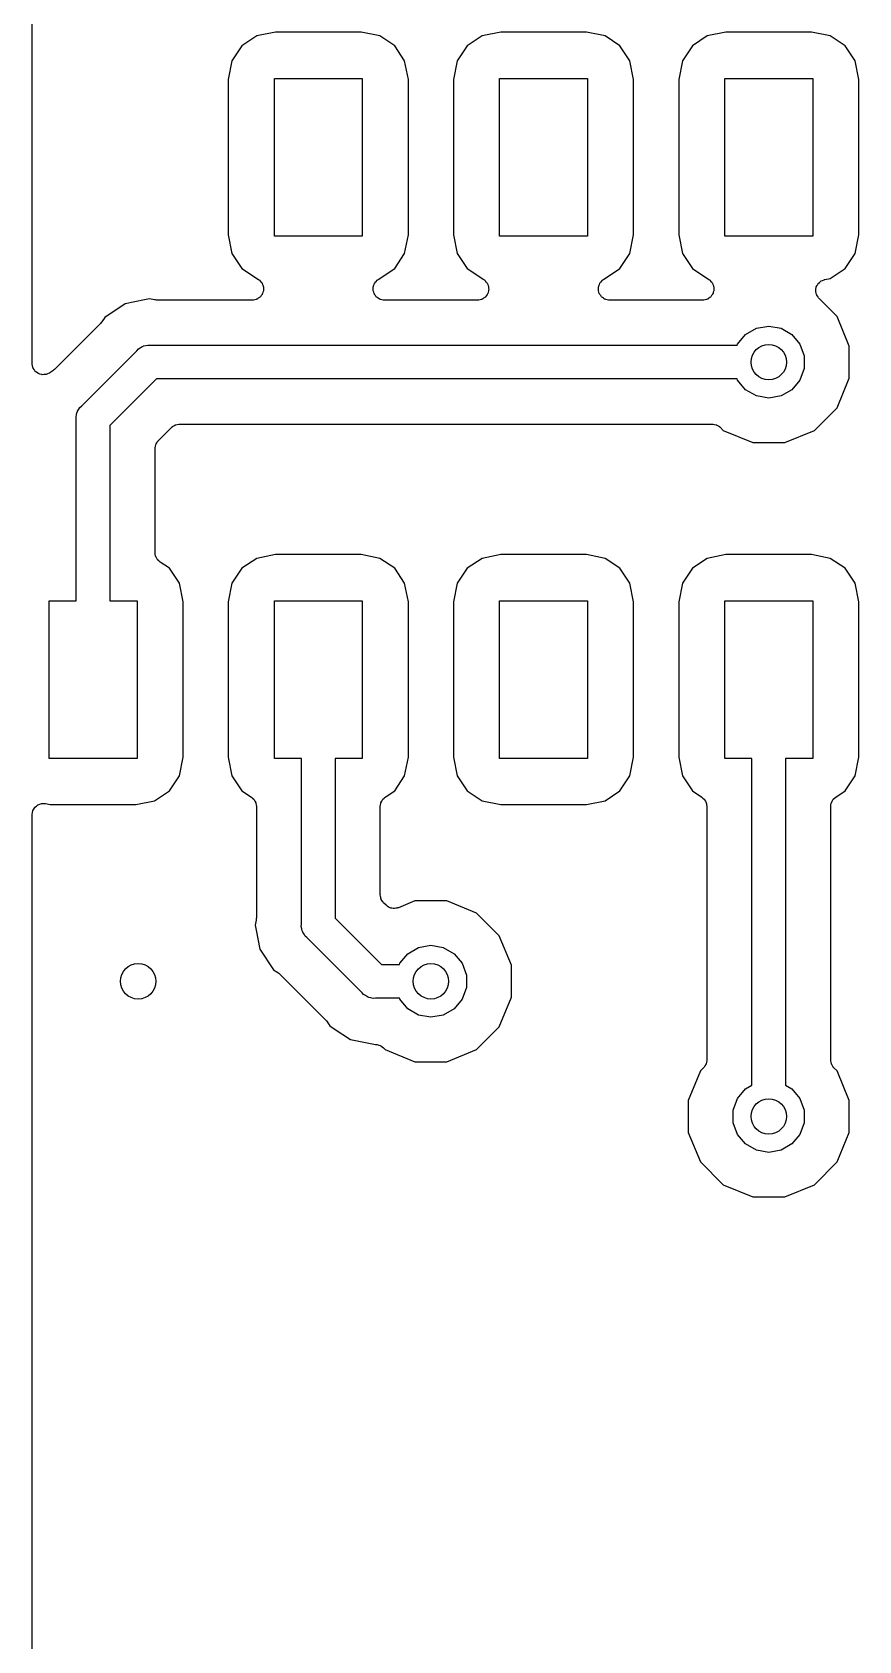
# Model space of a CAD drawing. Extents: x 40 to 163, y -163 to -37.
# Drawn here: x 39.95 to 49.28, y -106.5 to -88.35 of the extents above; entities that cross this region are included whole.
import ezdxf

# ---------------------------------------------------------------- set-up
doc = ezdxf.new("R2010")
doc.units = 0
doc.header["$MEASUREMENT"] = 0
doc.layers.add('BLACK', color=7, linetype='CONTINUOUS')

msp = doc.modelspace()

# ---------------------------------------------------------------- linework, layer by layer
at = {"layer": 'BLACK', "linetype": 'CONTINUOUS'}
for p, q in [((39.953, -92.0914), (39.953, -38.9126)), ((42.6972, -88.3542), (42.4865, -88.3961)), ((43.6628, -88.3542), (42.6972, -88.3542)), ((43.8735, -88.3961), (43.6628, -88.3542)), ((45.2372, -88.3542), (45.0265, -88.3961)), ((46.2028, -88.3542), (45.2372, -88.3542)), ((46.4135, -88.3961), (46.2028, -88.3542)), ((47.7772, -88.3542), (47.5665, -88.3961)), ((48.7428, -88.3542), (47.7772, -88.3542)), ((48.9535, -88.3961), (48.7428, -88.3542)), ((42.3185, -88.5084), (42.2062, -88.6764)), ((42.4865, -88.3961), (42.3185, -88.5084)), ((44.0415, -88.5084), (43.8735, -88.3961)), ((44.1538, -88.6764), (44.0415, -88.5084)), ((44.8585, -88.5084), (44.7462, -88.6764)), ((45.0265, -88.3961), (44.8585, -88.5084)), ((46.5815, -88.5084), (46.4135, -88.3961)), ((46.6938, -88.6764), (46.5815, -88.5084)), ((47.3985, -88.5084), (47.2862, -88.6764)), ((47.5665, -88.3961), (47.3985, -88.5084)), ((49.1215, -88.5084), (48.9535, -88.3961)), ((49.2338, -88.6764), (49.1215, -88.5084)), ((42.2062, -88.6764), (42.1643, -88.8871)), ((44.1957, -88.8871), (44.1538, -88.6764)), ((44.7462, -88.6764), (44.7043, -88.8871)), ((46.7357, -88.8871), (46.6938, -88.6764)), ((47.2862, -88.6764), (47.2443, -88.8871)), ((49.2757, -88.8871), (49.2338, -88.6764)), ((42.1643, -88.8871), (42.1643, -90.6401)), ((42.6847, -90.6526), (42.6847, -88.8746)), ((42.6847, -88.8746), (43.6753, -88.8746)), ((43.6753, -88.8746), (43.6753, -90.6526)), ((44.1957, -90.6401), (44.1957, -88.8871)), ((44.7043, -88.8871), (44.7043, -90.6401)), ((45.2247, -90.6526), (45.2247, -88.8746)), ((45.2247, -88.8746), (46.2153, -88.8746)), ((46.2153, -88.8746), (46.2153, -90.6526)), ((46.7357, -90.6401), (46.7357, -88.8871)), ((47.2443, -88.8871), (47.2443, -90.6401)), ((47.7647, -90.6526), (47.7647, -88.8746)), ((47.7647, -88.8746), (48.7553, -88.8746)), ((48.7553, -88.8746), (48.7553, -90.6526)), ((49.2757, -90.6401), (49.2757, -88.8871)), ((42.1643, -90.6401), (42.2062, -90.8508)), ((43.6753, -90.6526), (42.6847, -90.6526)), ((44.1538, -90.8508), (44.1957, -90.6401)), ((44.7043, -90.6401), (44.7462, -90.8508)), ((46.2153, -90.6526), (45.2247, -90.6526)), ((46.6938, -90.8508), (46.7357, -90.6401)), ((47.2443, -90.6401), (47.2862, -90.8508)), ((48.7553, -90.6526), (47.7647, -90.6526)), ((49.2338, -90.8508), (49.2757, -90.6401)), ((42.2062, -90.8508), (42.3185, -91.0188)), ((44.0415, -91.0188), (44.1538, -90.8508)), ((44.7462, -90.8508), (44.8585, -91.0188)), ((46.5815, -91.0188), (46.6938, -90.8508)), ((47.2862, -90.8508), (47.3985, -91.0188)), ((49.1215, -91.0188), (49.2338, -90.8508)), ((42.3185, -91.0188), (42.5056, -91.1439)), ((43.8544, -91.1439), (44.0415, -91.0188)), ((44.8585, -91.0188), (45.0456, -91.1439)), ((46.3944, -91.1439), (46.5815, -91.0188)), ((47.3985, -91.0188), (47.5856, -91.1439)), ((48.9535, -91.1311), (49.1215, -91.0188)), ((42.5056, -91.1439), (42.5106, -91.1487)), ((42.5106, -91.1487), (42.5167, -91.1522)), ((42.5167, -91.1522), (42.5265, -91.1639)), ((42.5265, -91.1639), (42.5375, -91.1744)), ((42.5375, -91.1744), (42.5406, -91.1807)), ((42.5406, -91.1807), (42.545, -91.186)), ((42.545, -91.186), (42.5502, -91.2003)), ((42.5502, -91.2003), (42.557, -91.214)), ((42.5601, -91.2716), (42.5549, -91.2859)), ((42.557, -91.214), (42.5577, -91.2209)), ((42.5577, -91.2209), (42.5601, -91.2274)), ((42.5601, -91.2274), (42.5601, -91.2427)), ((42.5601, -91.2427), (42.5618, -91.2578)), ((42.5618, -91.2578), (42.5601, -91.2646)), ((42.5601, -91.2646), (42.5601, -91.2716)), ((43.7982, -91.2578), (43.7999, -91.2427)), ((43.7999, -91.2646), (43.7982, -91.2578)), ((43.7999, -91.2274), (43.8023, -91.2209)), ((43.7999, -91.2427), (43.7999, -91.2274)), ((43.7999, -91.2716), (43.7999, -91.2646)), ((43.8051, -91.2859), (43.7999, -91.2716)), ((43.8023, -91.2209), (43.803, -91.214)), ((43.803, -91.214), (43.8098, -91.2003)), ((43.8098, -91.2003), (43.815, -91.186)), ((43.815, -91.186), (43.8194, -91.1807)), ((43.8194, -91.1807), (43.8225, -91.1744)), ((43.8225, -91.1744), (43.8335, -91.1639)), ((43.8335, -91.1639), (43.8433, -91.1522)), ((43.8433, -91.1522), (43.8494, -91.1487)), ((43.8494, -91.1487), (43.8544, -91.1439)), ((45.0456, -91.1439), (45.0506, -91.1487)), ((45.0506, -91.1487), (45.0567, -91.1522)), ((45.0567, -91.1522), (45.0665, -91.1639)), ((45.0665, -91.1639), (45.0775, -91.1744)), ((45.0775, -91.1744), (45.0806, -91.1807)), ((45.0806, -91.1807), (45.085, -91.186)), ((45.085, -91.186), (45.0902, -91.2003)), ((45.0902, -91.2003), (45.097, -91.214)), ((45.1001, -91.2716), (45.0949, -91.2859)), ((45.097, -91.214), (45.0977, -91.2209)), ((45.0977, -91.2209), (45.1001, -91.2274)), ((45.1001, -91.2274), (45.1001, -91.2427)), ((45.1001, -91.2427), (45.1018, -91.2578)), ((45.1018, -91.2578), (45.1001, -91.2646)), ((45.1001, -91.2646), (45.1001, -91.2716)), ((46.3382, -91.2578), (46.3399, -91.2427)), ((46.3399, -91.2646), (46.3382, -91.2578)), ((46.3399, -91.2274), (46.3423, -91.2209)), ((46.3399, -91.2427), (46.3399, -91.2274)), ((46.3399, -91.2716), (46.3399, -91.2646)), ((46.3451, -91.2859), (46.3399, -91.2716)), ((46.3423, -91.2209), (46.343, -91.214)), ((46.343, -91.214), (46.3498, -91.2003)), ((46.3498, -91.2003), (46.355, -91.186)), ((46.355, -91.186), (46.3594, -91.1807)), ((46.3594, -91.1807), (46.3625, -91.1744)), ((46.3625, -91.1744), (46.3735, -91.1639)), ((46.3735, -91.1639), (46.3833, -91.1522)), ((46.3833, -91.1522), (46.3894, -91.1487)), ((46.3894, -91.1487), (46.3944, -91.1439)), ((47.5856, -91.1439), (47.5906, -91.1487)), ((47.5906, -91.1487), (47.5967, -91.1522)), ((47.5967, -91.1522), (47.6065, -91.1639)), ((47.6065, -91.1639), (47.6175, -91.1744)), ((47.6175, -91.1744), (47.6206, -91.1807)), ((47.6206, -91.1807), (47.625, -91.186)), ((47.625, -91.186), (47.6302, -91.2003)), ((47.6302, -91.2003), (47.637, -91.214)), ((47.6401, -91.2716), (47.6349, -91.2859)), ((47.637, -91.214), (47.6377, -91.2209)), ((47.6377, -91.2209), (47.6401, -91.2274)), ((47.6401, -91.2274), (47.6401, -91.2427)), ((47.6401, -91.2427), (47.6418, -91.2578)), ((47.6418, -91.2578), (47.6401, -91.2646)), ((47.6401, -91.2646), (47.6401, -91.2716)), ((48.7897, -91.2707), (48.7924, -91.253)), ((48.7905, -91.2748), (48.7897, -91.2707)), ((48.7901, -91.279), (48.7905, -91.2748)), ((48.7924, -91.253), (48.794, -91.2351)), ((48.794, -91.2351), (48.7958, -91.2313)), ((48.7958, -91.2313), (48.7964, -91.2271)), ((48.7964, -91.2271), (48.805, -91.2114)), ((48.805, -91.2114), (48.8126, -91.1951)), ((48.8126, -91.1951), (48.8156, -91.1921)), ((48.8156, -91.1921), (48.8176, -91.1885)), ((48.8176, -91.1885), (48.8311, -91.1766)), ((48.8311, -91.1766), (48.8438, -91.1639)), ((48.8438, -91.1639), (48.8476, -91.1621)), ((48.8476, -91.1621), (48.8508, -91.1594)), ((48.8508, -91.1594), (48.8675, -91.1529)), ((48.8675, -91.1529), (48.8838, -91.1453)), ((48.8838, -91.1453), (48.888, -91.1449)), ((48.888, -91.1449), (48.8919, -91.1434)), ((48.8919, -91.1434), (48.9535, -91.1311)), ((41.0025, -91.417), (40.7714, -91.5714)), ((41.2185, -91.3741), (41.0025, -91.417)), ((41.275, -91.3628), (41.2185, -91.3741)), ((41.3315, -91.3741), (41.275, -91.3628)), ((41.344, -91.3743), (41.3315, -91.3741)), ((41.3563, -91.3765), (41.344, -91.3743)), ((42.4351, -91.3765), (41.3563, -91.3765)), ((42.4419, -91.3753), (42.4351, -91.3765)), ((42.4489, -91.3757), (42.4419, -91.3753)), ((42.4635, -91.3715), (42.4489, -91.3757)), ((42.4785, -91.3688), (42.4635, -91.3715)), ((42.4845, -91.3654), (42.4785, -91.3688)), ((42.4912, -91.3634), (42.4845, -91.3654)), ((42.5035, -91.3544), (42.4912, -91.3634)), ((42.5167, -91.3468), (42.5035, -91.3544)), ((42.5212, -91.3414), (42.5167, -91.3468)), ((42.5268, -91.3373), (42.5212, -91.3414)), ((42.5353, -91.3247), (42.5268, -91.3373)), ((42.545, -91.313), (42.5353, -91.3247)), ((42.5474, -91.3065), (42.545, -91.313)), ((42.5513, -91.3006), (42.5474, -91.3065)), ((42.5549, -91.2859), (42.5513, -91.3006)), ((43.8087, -91.3006), (43.8051, -91.2859)), ((43.8126, -91.3065), (43.8087, -91.3006)), ((43.815, -91.313), (43.8126, -91.3065)), ((43.8247, -91.3247), (43.815, -91.313)), ((43.8332, -91.3373), (43.8247, -91.3247)), ((43.8388, -91.3414), (43.8332, -91.3373)), ((43.8433, -91.3468), (43.8388, -91.3414)), ((43.8565, -91.3544), (43.8433, -91.3468)), ((43.8688, -91.3634), (43.8565, -91.3544)), ((43.8755, -91.3654), (43.8688, -91.3634)), ((43.8815, -91.3688), (43.8755, -91.3654)), ((43.8965, -91.3715), (43.8815, -91.3688)), ((43.9111, -91.3757), (43.8965, -91.3715)), ((43.9181, -91.3753), (43.9111, -91.3757)), ((43.9249, -91.3765), (43.9181, -91.3753)), ((44.9751, -91.3765), (43.9249, -91.3765)), ((44.9819, -91.3753), (44.9751, -91.3765)), ((44.9889, -91.3757), (44.9819, -91.3753)), ((45.0035, -91.3715), (44.9889, -91.3757)), ((45.0185, -91.3688), (45.0035, -91.3715)), ((45.0245, -91.3654), (45.0185, -91.3688)), ((45.0312, -91.3634), (45.0245, -91.3654)), ((45.0435, -91.3544), (45.0312, -91.3634)), ((45.0567, -91.3468), (45.0435, -91.3544)), ((45.0612, -91.3414), (45.0567, -91.3468)), ((45.0668, -91.3373), (45.0612, -91.3414)), ((45.0753, -91.3247), (45.0668, -91.3373)), ((45.085, -91.313), (45.0753, -91.3247)), ((45.0874, -91.3065), (45.085, -91.313)), ((45.0913, -91.3006), (45.0874, -91.3065)), ((45.0949, -91.2859), (45.0913, -91.3006)), ((46.3487, -91.3006), (46.3451, -91.2859)), ((46.3526, -91.3065), (46.3487, -91.3006)), ((46.355, -91.313), (46.3526, -91.3065)), ((46.3647, -91.3247), (46.355, -91.313)), ((46.3732, -91.3373), (46.3647, -91.3247)), ((46.3788, -91.3414), (46.3732, -91.3373)), ((46.3833, -91.3468), (46.3788, -91.3414)), ((46.3965, -91.3544), (46.3833, -91.3468)), ((46.4088, -91.3634), (46.3965, -91.3544)), ((46.4155, -91.3654), (46.4088, -91.3634)), ((46.4215, -91.3688), (46.4155, -91.3654)), ((46.4365, -91.3715), (46.4215, -91.3688)), ((46.4511, -91.3757), (46.4365, -91.3715)), ((46.4581, -91.3753), (46.4511, -91.3757)), ((46.4649, -91.3765), (46.4581, -91.3753)), ((47.5151, -91.3765), (46.4649, -91.3765)), ((47.5219, -91.3753), (47.5151, -91.3765)), ((47.5289, -91.3757), (47.5219, -91.3753)), ((47.5435, -91.3715), (47.5289, -91.3757)), ((47.5585, -91.3688), (47.5435, -91.3715)), ((47.5645, -91.3654), (47.5585, -91.3688)), ((47.5712, -91.3634), (47.5645, -91.3654)), ((47.5835, -91.3544), (47.5712, -91.3634)), ((47.5967, -91.3468), (47.5835, -91.3544)), ((47.6012, -91.3414), (47.5967, -91.3468)), ((47.6068, -91.3373), (47.6012, -91.3414)), ((47.6153, -91.3247), (47.6068, -91.3373)), ((47.625, -91.313), (47.6153, -91.3247)), ((47.6274, -91.3065), (47.625, -91.313)), ((47.6313, -91.3006), (47.6274, -91.3065)), ((47.6349, -91.2859), (47.6313, -91.3006)), ((48.7948, -91.2964), (48.7901, -91.279)), ((48.7983, -91.314), (48.7948, -91.2964)), ((48.8005, -91.3176), (48.7983, -91.314)), ((48.8016, -91.3216), (48.8005, -91.3176)), ((48.8119, -91.3363), (48.8016, -91.3216)), ((48.8212, -91.3517), (48.8119, -91.3363)), ((48.8244, -91.3543), (48.8212, -91.3517)), ((48.8269, -91.3577), (48.8244, -91.3543)), ((49.0298, -91.5607), (48.8269, -91.3577)), ((40.7236, -91.6386), (40.2036, -92.1586)), ((40.7308, -91.6283), (40.7236, -91.6386)), ((40.7394, -91.6193), (40.7308, -91.6283)), ((40.7714, -91.5714), (40.7394, -91.6193)), ((49.168, -91.8944), (49.0298, -91.5607)), ((47.9082, -91.8719), (47.9989, -91.7639)), ((47.9989, -91.7639), (48.1211, -91.6933)), ((48.1211, -91.6933), (48.26, -91.6688)), ((48.26, -91.6688), (48.3989, -91.6933)), ((48.3989, -91.6933), (48.5211, -91.7639)), ((48.5211, -91.7639), (48.6118, -91.8719)), ((40.5112, -92.5694), (41.1344, -91.9462)), ((41.1344, -91.9462), (41.1507, -91.9268)), ((41.1507, -91.9268), (41.1726, -91.9142)), ((41.1726, -91.9142), (41.1932, -91.8997)), ((41.1932, -91.8997), (41.2015, -91.8975)), ((41.2015, -91.8975), (41.2088, -91.8932)), ((41.2088, -91.8932), (41.2337, -91.8888)), ((41.2337, -91.8888), (41.2581, -91.8823)), ((41.2581, -91.8823), (41.2833, -91.8845)), ((41.2833, -91.8845), (47.9037, -91.8845)), ((47.9037, -91.8845), (47.9082, -91.8719)), ((48.6118, -91.8719), (48.66, -92.0045)), ((49.168, -92.2556), (49.168, -91.8944)), ((39.9537, -92.0955), (39.953, -92.0914)), ((39.9533, -92.0997), (39.9537, -92.0955)), ((39.9575, -92.1171), (39.9533, -92.0997)), ((39.9607, -92.1348), (39.9575, -92.1171)), ((39.9628, -92.1384), (39.9607, -92.1348)), ((39.9638, -92.1425), (39.9628, -92.1384)), ((39.9737, -92.1574), (39.9638, -92.1425)), ((39.9827, -92.173), (39.9737, -92.1574)), ((39.9859, -92.1757), (39.9827, -92.173)), ((39.9883, -92.1792), (39.9859, -92.1757)), ((40.0027, -92.1898), (39.9883, -92.1792)), ((40.1843, -92.1744), (40.1506, -92.197)), ((40.1934, -92.1658), (40.1843, -92.1744)), ((40.2036, -92.1586), (40.1934, -92.1658)), ((48.66, -92.1455), (48.6118, -92.2781)), ((48.66, -92.0045), (48.66, -92.1455)), ((40.0165, -92.2013), (40.0027, -92.1898)), ((40.0204, -92.2028), (40.0165, -92.2013)), ((40.0238, -92.2053), (40.0204, -92.2028)), ((40.0411, -92.2103), (40.0238, -92.2053)), ((40.0579, -92.2164), (40.0411, -92.2103)), ((40.0621, -92.2164), (40.0579, -92.2164)), ((40.0662, -92.2176), (40.0621, -92.2164)), ((40.0841, -92.2164), (40.0662, -92.2176)), ((40.1021, -92.2164), (40.0841, -92.2164)), ((40.106, -92.215), (40.1021, -92.2164)), ((40.1102, -92.2147), (40.106, -92.215)), ((40.1266, -92.2075), (40.1102, -92.2147)), ((40.1435, -92.2013), (40.1266, -92.2075)), ((40.1467, -92.1986), (40.1435, -92.2013)), ((40.1506, -92.197), (40.1467, -92.1986)), ((41.3539, -92.2655), (40.8305, -92.7889)), ((47.9037, -92.2655), (41.3539, -92.2655)), ((47.9082, -92.2781), (47.9037, -92.2655)), ((47.9989, -92.3861), (47.9082, -92.2781)), ((48.6118, -92.2781), (48.5211, -92.3861)), ((49.0298, -92.5893), (49.168, -92.2556)), ((48.1211, -92.4567), (47.9989, -92.3861)), ((48.26, -92.4812), (48.1211, -92.4567)), ((48.3989, -92.4567), (48.26, -92.4812)), ((48.5211, -92.3861), (48.3989, -92.4567)), ((40.4473, -92.6931), (40.4538, -92.6687)), ((40.4495, -92.7183), (40.4473, -92.6931)), ((40.4495, -94.7674), (40.4495, -92.7183)), ((40.4538, -92.6687), (40.4582, -92.6438)), ((40.4582, -92.6438), (40.4625, -92.6365)), ((40.4625, -92.6365), (40.4647, -92.6282)), ((40.4647, -92.6282), (40.4792, -92.6075)), ((40.4792, -92.6075), (40.4918, -92.5857)), ((40.4918, -92.5857), (40.5112, -92.5694)), ((48.7743, -92.8448), (49.0298, -92.5893)), ((40.8305, -92.7889), (40.8305, -94.7674)), ((41.3757, -92.9621), (41.5271, -92.8107)), ((41.5271, -92.8107), (41.5317, -92.8075)), ((41.5317, -92.8075), (41.5353, -92.8032)), ((41.5353, -92.8032), (41.5497, -92.7949)), ((41.5497, -92.7949), (41.5633, -92.7854)), ((41.5633, -92.7854), (41.5687, -92.784)), ((41.5687, -92.784), (41.5735, -92.7812)), ((41.5735, -92.7812), (41.5898, -92.7783)), ((41.5898, -92.7783), (41.6059, -92.774)), ((41.6059, -92.774), (41.6114, -92.7745)), ((41.6114, -92.7745), (41.6169, -92.7735)), ((41.6169, -92.7735), (47.6218, -92.7735)), ((47.6218, -92.7735), (47.6273, -92.7745)), ((47.6273, -92.7745), (47.6329, -92.774)), ((47.6329, -92.774), (47.6489, -92.7783)), ((47.6489, -92.7783), (47.6652, -92.7812)), ((47.6652, -92.7812), (47.6701, -92.784)), ((47.6701, -92.784), (47.6755, -92.7854)), ((47.6755, -92.7854), (47.6891, -92.7949)), ((47.6891, -92.7949), (47.7034, -92.8032)), ((47.7034, -92.8032), (47.707, -92.8075)), ((47.707, -92.8075), (47.7116, -92.8107)), ((47.7116, -92.8107), (47.7457, -92.8448)), ((47.7457, -92.8448), (48.0794, -92.983)), ((48.4406, -92.983), (48.7743, -92.8448)), ((41.3385, -93.0519), (41.3395, -93.0464)), ((41.3385, -94.2243), (41.3385, -93.0519)), ((41.339, -93.0409), (41.3433, -93.0248)), ((41.3395, -93.0464), (41.339, -93.0409)), ((41.3433, -93.0248), (41.3462, -93.0085)), ((41.3462, -93.0085), (41.349, -93.0037)), ((41.349, -93.0037), (41.3504, -92.9983)), ((41.3504, -92.9983), (41.3599, -92.9847)), ((41.3599, -92.9847), (41.3682, -92.9703)), ((41.3682, -92.9703), (41.3725, -92.9667)), ((41.3725, -92.9667), (41.3757, -92.9621)), ((48.0794, -92.983), (48.4406, -92.983)), ((41.3416, -94.242), (41.3385, -94.2243)), ((41.3436, -94.2599), (41.3416, -94.242)), ((41.3454, -94.2636), (41.3436, -94.2599)), ((41.3462, -94.2678), (41.3454, -94.2636)), ((41.3551, -94.2833), (41.3462, -94.2678)), ((41.3631, -94.2994), (41.3551, -94.2833)), ((41.3661, -94.3023), (41.3631, -94.2994)), ((41.3682, -94.306), (41.3661, -94.3023)), ((41.382, -94.3175), (41.3682, -94.306)), ((41.3949, -94.3299), (41.382, -94.3175)), ((41.5015, -94.4012), (41.3949, -94.3299)), ((42.4865, -94.2889), (42.3185, -94.4012)), ((42.6972, -94.247), (42.4865, -94.2889)), ((43.6628, -94.247), (42.6972, -94.247)), ((43.8735, -94.2889), (43.6628, -94.247)), ((44.0415, -94.4012), (43.8735, -94.2889)), ((45.0265, -94.2889), (44.8585, -94.4012)), ((45.2372, -94.247), (45.0265, -94.2889)), ((46.2028, -94.247), (45.2372, -94.247)), ((46.4135, -94.2889), (46.2028, -94.247)), ((46.5815, -94.4012), (46.4135, -94.2889)), ((47.5665, -94.2889), (47.3985, -94.4012)), ((47.7772, -94.247), (47.5665, -94.2889)), ((48.7428, -94.247), (47.7772, -94.247)), ((48.9535, -94.2889), (48.7428, -94.247)), ((49.1215, -94.4012), (48.9535, -94.2889)), ((41.6138, -94.5692), (41.5015, -94.4012)), ((42.3185, -94.4012), (42.2062, -94.5692)), ((44.1538, -94.5692), (44.0415, -94.4012)), ((44.8585, -94.4012), (44.7462, -94.5692)), ((46.6938, -94.5692), (46.5815, -94.4012)), ((47.3985, -94.4012), (47.2862, -94.5692)), ((49.2338, -94.5692), (49.1215, -94.4012)), ((41.6557, -94.7799), (41.6138, -94.5692)), ((42.2062, -94.5692), (42.1643, -94.7799)), ((44.1957, -94.7799), (44.1538, -94.5692)), ((44.7462, -94.5692), (44.7043, -94.7799)), ((46.7357, -94.7799), (46.6938, -94.5692)), ((47.2862, -94.5692), (47.2443, -94.7799)), ((49.2757, -94.7799), (49.2338, -94.5692)), ((40.1447, -96.5454), (40.1447, -94.7674)), ((40.1447, -94.7674), (40.4495, -94.7674)), ((40.8305, -94.7674), (41.1353, -94.7674)), ((41.1353, -94.7674), (41.1353, -96.5454)), ((41.6557, -96.5329), (41.6557, -94.7799)), ((42.1643, -94.7799), (42.1643, -96.5329)), ((42.6847, -96.5454), (42.6847, -94.7674)), ((42.6847, -94.7674), (43.6753, -94.7674)), ((43.6753, -94.7674), (43.6753, -96.5454)), ((44.1957, -96.5329), (44.1957, -94.7799)), ((44.7043, -94.7799), (44.7043, -96.5329)), ((45.2247, -96.5454), (45.2247, -94.7674)), ((45.2247, -94.7674), (46.2153, -94.7674)), ((46.2153, -94.7674), (46.2153, -96.5454)), ((46.7357, -96.5329), (46.7357, -94.7799)), ((47.2443, -94.7799), (47.2443, -96.5329)), ((47.7647, -96.5454), (47.7647, -94.7674)), ((47.7647, -94.7674), (48.7553, -94.7674)), ((48.7553, -94.7674), (48.7553, -96.5454)), ((49.2757, -96.5329), (49.2757, -94.7799)), ((41.6138, -96.7436), (41.6557, -96.5329)), ((42.1643, -96.5329), (42.2062, -96.7436)), ((44.1538, -96.7436), (44.1957, -96.5329)), ((44.7043, -96.5329), (44.7462, -96.7436)), ((46.6938, -96.7436), (46.7357, -96.5329)), ((47.2443, -96.5329), (47.2862, -96.7436)), ((49.2338, -96.7436), (49.2757, -96.5329)), ((41.1353, -96.5454), (40.1447, -96.5454)), ((42.9895, -96.5454), (42.6847, -96.5454)), ((42.9895, -98.4167), (42.9895, -96.5454)), ((43.6753, -96.5454), (43.3705, -96.5454)), ((43.3705, -96.5454), (43.3705, -98.3461)), ((46.2153, -96.5454), (45.2247, -96.5454)), ((48.0695, -96.5454), (47.7647, -96.5454)), ((48.0695, -100.232), (48.0695, -96.5454)), ((48.7553, -96.5454), (48.4505, -96.5454)), ((48.4505, -96.5454), (48.4505, -100.232)), ((41.5015, -96.9116), (41.6138, -96.7436)), ((42.2062, -96.7436), (42.3185, -96.9116)), ((44.0415, -96.9116), (44.1538, -96.7436)), ((44.7462, -96.7436), (44.8585, -96.9116)), ((46.5815, -96.9116), (46.6938, -96.7436)), ((47.2862, -96.7436), (47.3985, -96.9116)), ((49.1215, -96.9116), (49.2338, -96.7436)), ((40.0007, -97.0833), (40.0165, -97.07)), ((40.0165, -97.07), (40.0178, -97.0695)), ((40.0178, -97.0695), (40.0189, -97.0686)), ((40.0189, -97.0686), (40.0385, -97.062)), ((40.0385, -97.062), (40.0579, -97.0549)), ((40.0579, -97.0549), (40.0593, -97.0549)), ((40.0593, -97.0549), (40.0607, -97.0544)), ((40.0607, -97.0544), (40.0814, -97.0549)), ((40.0814, -97.0549), (40.1021, -97.0549)), ((40.1021, -97.0549), (40.1034, -97.0554)), ((40.1034, -97.0554), (40.1048, -97.0554)), ((40.1048, -97.0554), (40.1572, -97.0658)), ((40.1572, -97.0658), (41.1228, -97.0658)), ((41.1228, -97.0658), (41.3335, -97.0239)), ((41.3335, -97.0239), (41.5015, -96.9116)), ((42.3185, -96.9116), (42.4251, -96.9829)), ((42.4251, -96.9829), (42.438, -96.9953)), ((42.438, -96.9953), (42.4518, -97.0068)), ((42.4518, -97.0068), (42.4539, -97.0105)), ((42.4539, -97.0105), (42.4569, -97.0134)), ((42.4569, -97.0134), (42.4649, -97.0295)), ((42.4649, -97.0295), (42.4738, -97.045)), ((42.4738, -97.045), (42.4746, -97.0492)), ((42.4746, -97.0492), (42.4764, -97.0529)), ((42.4764, -97.0529), (42.4784, -97.0708)), ((42.4784, -97.0708), (42.4815, -97.0885)), ((43.8785, -97.0885), (43.8816, -97.0708)), ((43.8816, -97.0708), (43.8836, -97.0529)), ((43.8836, -97.0529), (43.8854, -97.0492)), ((43.8854, -97.0492), (43.8862, -97.045)), ((43.8862, -97.045), (43.8951, -97.0295)), ((43.8951, -97.0295), (43.9031, -97.0134)), ((43.9031, -97.0134), (43.9061, -97.0105)), ((43.9061, -97.0105), (43.9082, -97.0068)), ((43.9082, -97.0068), (43.922, -96.9953)), ((43.922, -96.9953), (43.9349, -96.9829)), ((43.9349, -96.9829), (44.0415, -96.9116)), ((44.8585, -96.9116), (45.0265, -97.0239)), ((45.0265, -97.0239), (45.2372, -97.0658)), ((45.2372, -97.0658), (46.2028, -97.0658)), ((46.2028, -97.0658), (46.4135, -97.0239)), ((46.4135, -97.0239), (46.5815, -96.9116)), ((47.3985, -96.9116), (47.5051, -96.9829)), ((47.5051, -96.9829), (47.518, -96.9953)), ((47.518, -96.9953), (47.5318, -97.0068)), ((47.5318, -97.0068), (47.5339, -97.0105)), ((47.5339, -97.0105), (47.5369, -97.0134)), ((47.5369, -97.0134), (47.5449, -97.0295)), ((47.5449, -97.0295), (47.5538, -97.045)), ((47.5538, -97.045), (47.5546, -97.0492)), ((47.5546, -97.0492), (47.5564, -97.0529)), ((47.5564, -97.0529), (47.5584, -97.0708)), ((47.5584, -97.0708), (47.5615, -97.0885)), ((48.9585, -97.0885), (48.9616, -97.0708)), ((48.9616, -97.0708), (48.9636, -97.0529)), ((48.9636, -97.0529), (48.9654, -97.0492)), ((48.9654, -97.0492), (48.9662, -97.045)), ((48.9662, -97.045), (48.9751, -97.0295)), ((48.9751, -97.0295), (48.9831, -97.0134)), ((48.9831, -97.0134), (48.9861, -97.0105)), ((48.9861, -97.0105), (48.9882, -97.0068)), ((48.9882, -97.0068), (49.002, -96.9953)), ((49.002, -96.9953), (49.0149, -96.9829)), ((49.0149, -96.9829), (49.1215, -96.9116)), ((39.953, -97.1772), (39.9571, -97.1569)), ((39.9532, -97.1786), (39.953, -97.1772)), ((39.953, -97.18), (39.9532, -97.1786)), ((39.953, -108.362), (39.953, -97.18)), ((39.9571, -97.1569), (39.9607, -97.1365)), ((39.9607, -97.1365), (39.9614, -97.1353)), ((39.9614, -97.1353), (39.9616, -97.1339)), ((39.9616, -97.1339), (39.9724, -97.1163)), ((39.9724, -97.1163), (39.9827, -97.0983)), ((39.9827, -97.0983), (39.9838, -97.0974)), ((39.9838, -97.0974), (39.9845, -97.0962)), ((39.9845, -97.0962), (40.0007, -97.0833)), ((42.4815, -97.0885), (42.4815, -98.3437)), ((43.8785, -98.0831), (43.8785, -97.0885)), ((47.5615, -97.0885), (47.5615, -99.9458)), ((48.9585, -99.9458), (48.9585, -97.0885)), ((43.8795, -98.0886), (43.8785, -98.0831)), ((43.879, -98.0941), (43.8795, -98.0886)), ((43.8833, -98.1102), (43.879, -98.0941)), ((43.8862, -98.1265), (43.8833, -98.1102)), ((43.889, -98.1313), (43.8862, -98.1265)), ((43.8904, -98.1367), (43.889, -98.1313)), ((43.8999, -98.1503), (43.8904, -98.1367)), ((43.9082, -98.1647), (43.8999, -98.1503)), ((43.9125, -98.1683), (43.9082, -98.1647)), ((43.9157, -98.1729), (43.9125, -98.1683)), ((44.2694, -98.152), (44.0829, -98.2292)), ((44.6306, -98.152), (44.2694, -98.152)), ((44.9643, -98.2902), (44.6306, -98.152)), ((42.4815, -98.3437), (42.4793, -98.356)), ((43.3705, -98.3461), (43.8939, -98.8695)), ((43.9445, -98.2017), (43.9157, -98.1729)), ((43.9514, -98.2065), (43.9445, -98.2017)), ((43.957, -98.2127), (43.9514, -98.2065)), ((43.9693, -98.2191), (43.957, -98.2127)), ((43.9807, -98.227), (43.9693, -98.2191)), ((43.9887, -98.2292), (43.9807, -98.227)), ((43.9961, -98.233), (43.9887, -98.2292)), ((44.0099, -98.2348), (43.9961, -98.233)), ((44.0233, -98.2384), (44.0099, -98.2348)), ((44.0316, -98.2377), (44.0233, -98.2384)), ((44.0399, -98.2388), (44.0316, -98.2377)), ((44.0534, -98.2358), (44.0399, -98.2388)), ((44.0672, -98.2346), (44.0534, -98.2358)), ((44.0748, -98.231), (44.0672, -98.2346)), ((44.0829, -98.2292), (44.0748, -98.231)), ((45.2198, -98.5457), (44.9643, -98.2902)), ((42.4791, -98.3685), (42.4678, -98.425)), ((42.4678, -98.425), (42.4791, -98.4815)), ((42.4793, -98.356), (42.4791, -98.3685)), ((42.4791, -98.4815), (42.4791, -98.4815)), ((42.4791, -98.4815), (42.522, -98.6975)), ((42.9873, -98.4419), (42.9895, -98.4167)), ((42.9938, -98.4663), (42.9873, -98.4419)), ((42.9982, -98.4912), (42.9938, -98.4663)), ((43.0025, -98.4985), (42.9982, -98.4912)), ((43.0047, -98.5067), (43.0025, -98.4985)), ((43.0192, -98.5275), (43.0047, -98.5067)), ((43.0318, -98.5493), (43.0192, -98.5275)), ((42.522, -98.6975), (42.6764, -98.9286)), ((43.0512, -98.5656), (43.0318, -98.5493)), ((43.6744, -99.1888), (43.0512, -98.5656)), ((44.1889, -98.7489), (44.3111, -98.6783)), ((44.3111, -98.6783), (44.45, -98.6538)), ((44.45, -98.6538), (44.5889, -98.6783)), ((44.5889, -98.6783), (44.7111, -98.7489)), ((45.358, -98.8794), (45.2198, -98.5457)), ((43.8939, -98.8695), (44.0937, -98.8695)), ((44.0937, -98.8695), (44.0982, -98.8569)), ((44.0982, -98.8569), (44.1889, -98.7489)), ((44.7111, -98.7489), (44.8018, -98.8569)), ((44.8018, -98.8569), (44.85, -98.9895)), ((45.358, -99.2406), (45.358, -98.8794)), ((42.6764, -98.9286), (42.7243, -98.9606)), ((42.7243, -98.9606), (42.7334, -98.9692)), ((42.7334, -98.9692), (42.7436, -98.9764)), ((42.7436, -98.9764), (43.2636, -99.4964)), ((44.85, -98.9895), (44.85, -99.1305)), ((43.6907, -99.2082), (43.6744, -99.1888)), ((43.7126, -99.2208), (43.6907, -99.2082)), ((43.7332, -99.2353), (43.7126, -99.2208)), ((43.7415, -99.2375), (43.7332, -99.2353)), ((43.7488, -99.2418), (43.7415, -99.2375)), ((43.7737, -99.2462), (43.7488, -99.2418)), ((43.7981, -99.2527), (43.7737, -99.2462)), ((43.8233, -99.2505), (43.7981, -99.2527)), ((44.0937, -99.2505), (43.8233, -99.2505)), ((44.0982, -99.2631), (44.0937, -99.2505)), ((44.85, -99.1305), (44.8018, -99.2631)), ((45.2198, -99.5743), (45.358, -99.2406)), ((44.1889, -99.3711), (44.0982, -99.2631)), ((44.3111, -99.4417), (44.1889, -99.3711)), ((44.45, -99.4662), (44.3111, -99.4417)), ((44.5889, -99.4417), (44.45, -99.4662)), ((44.7111, -99.3711), (44.5889, -99.4417)), ((44.8018, -99.2631), (44.7111, -99.3711)), ((43.2636, -99.4964), (43.2708, -99.5066)), ((43.2708, -99.5066), (43.2794, -99.5157)), ((43.2794, -99.5157), (43.3114, -99.5636)), ((43.3114, -99.5636), (43.3593, -99.5956)), ((43.3593, -99.5956), (43.3593, -99.5956)), ((43.3593, -99.5956), (43.5425, -99.718)), ((44.9643, -99.8298), (45.2198, -99.5743)), ((43.5425, -99.718), (43.8246, -99.7741)), ((43.8246, -99.7741), (43.8369, -99.773)), ((43.8369, -99.773), (43.8409, -99.7741)), ((43.8409, -99.7741), (43.8451, -99.774)), ((43.8451, -99.774), (43.8621, -99.7798)), ((43.8621, -99.7798), (43.8795, -99.7844)), ((43.8795, -99.7844), (43.8829, -99.7868)), ((43.8829, -99.7868), (43.8869, -99.7882)), ((43.8869, -99.7882), (43.9009, -99.7994)), ((43.9009, -99.7994), (43.9156, -99.8097)), ((43.9156, -99.8097), (43.9357, -99.8298)), ((43.9357, -99.8298), (44.2694, -99.968)), ((44.2694, -99.968), (44.6306, -99.968)), ((44.6306, -99.968), (44.9643, -99.8298)), ((47.5567, -99.9729), (47.5538, -99.9892)), ((47.561, -99.9569), (47.5567, -99.9729)), ((47.5615, -99.9458), (47.5605, -99.9513)), ((47.5605, -99.9513), (47.561, -99.9569)), ((48.9595, -99.9513), (48.9585, -99.9458)), ((48.959, -99.9569), (48.9595, -99.9513)), ((48.9633, -99.9729), (48.959, -99.9569)), ((48.9662, -99.9892), (48.9633, -99.9729)), ((47.4902, -100.07), (47.352, -100.403)), ((47.5243, -100.036), (47.4902, -100.07)), ((47.5275, -100.031), (47.5243, -100.036)), ((47.5318, -100.027), (47.5275, -100.031)), ((47.5401, -100.013), (47.5318, -100.027)), ((47.5496, -99.9995), (47.5401, -100.013)), ((47.551, -99.9941), (47.5496, -99.9995)), ((47.5538, -99.9892), (47.551, -99.9941)), ((48.969, -99.9941), (48.9662, -99.9892)), ((48.9704, -99.9995), (48.969, -99.9941)), ((48.9799, -100.013), (48.9704, -99.9995)), ((48.9882, -100.027), (48.9799, -100.013)), ((48.9925, -100.031), (48.9882, -100.027)), ((48.9957, -100.036), (48.9925, -100.031)), ((49.0298, -100.07), (48.9957, -100.036)), ((49.168, -100.403), (49.0298, -100.07)), ((47.9082, -100.381), (47.9989, -100.273)), ((47.9989, -100.273), (48.0695, -100.232)), ((48.4505, -100.232), (48.5211, -100.273)), ((48.5211, -100.273), (48.6118, -100.381)), ((47.352, -100.403), (47.352, -100.765)), ((47.86, -100.513), (47.9082, -100.381)), ((47.86, -100.655), (47.86, -100.513)), ((48.6118, -100.381), (48.66, -100.513)), ((48.66, -100.513), (48.66, -100.655)), ((49.168, -100.765), (49.168, -100.403)), ((47.9082, -100.787), (47.86, -100.655)), ((48.66, -100.655), (48.6118, -100.787)), ((47.352, -100.765), (47.4902, -101.098)), ((47.9989, -100.895), (47.9082, -100.787)), ((48.6118, -100.787), (48.5211, -100.895)), ((49.0298, -101.098), (49.168, -100.765)), ((48.1211, -100.966), (47.9989, -100.895)), ((48.26, -100.99), (48.1211, -100.966)), ((48.3989, -100.966), (48.26, -100.99)), ((48.5211, -100.895), (48.3989, -100.966)), ((47.4902, -101.098), (47.7457, -101.354)), ((48.7743, -101.354), (49.0298, -101.098)), ((47.7457, -101.354), (48.0794, -101.492)), ((48.4406, -101.492), (48.7743, -101.354)), ((48.0794, -101.492), (48.4406, -101.492))]:
    msp.add_line(p, q, dxfattribs=at)
at = {"layer": 'BLACK'}
for centre in [(48.26, -92.075), (41.148, -99.06), (44.45, -99.06), (48.26, -100.584)]:
    msp.add_circle(centre, 0.2, dxfattribs=at)

doc.saveas('drawing.dxf')
